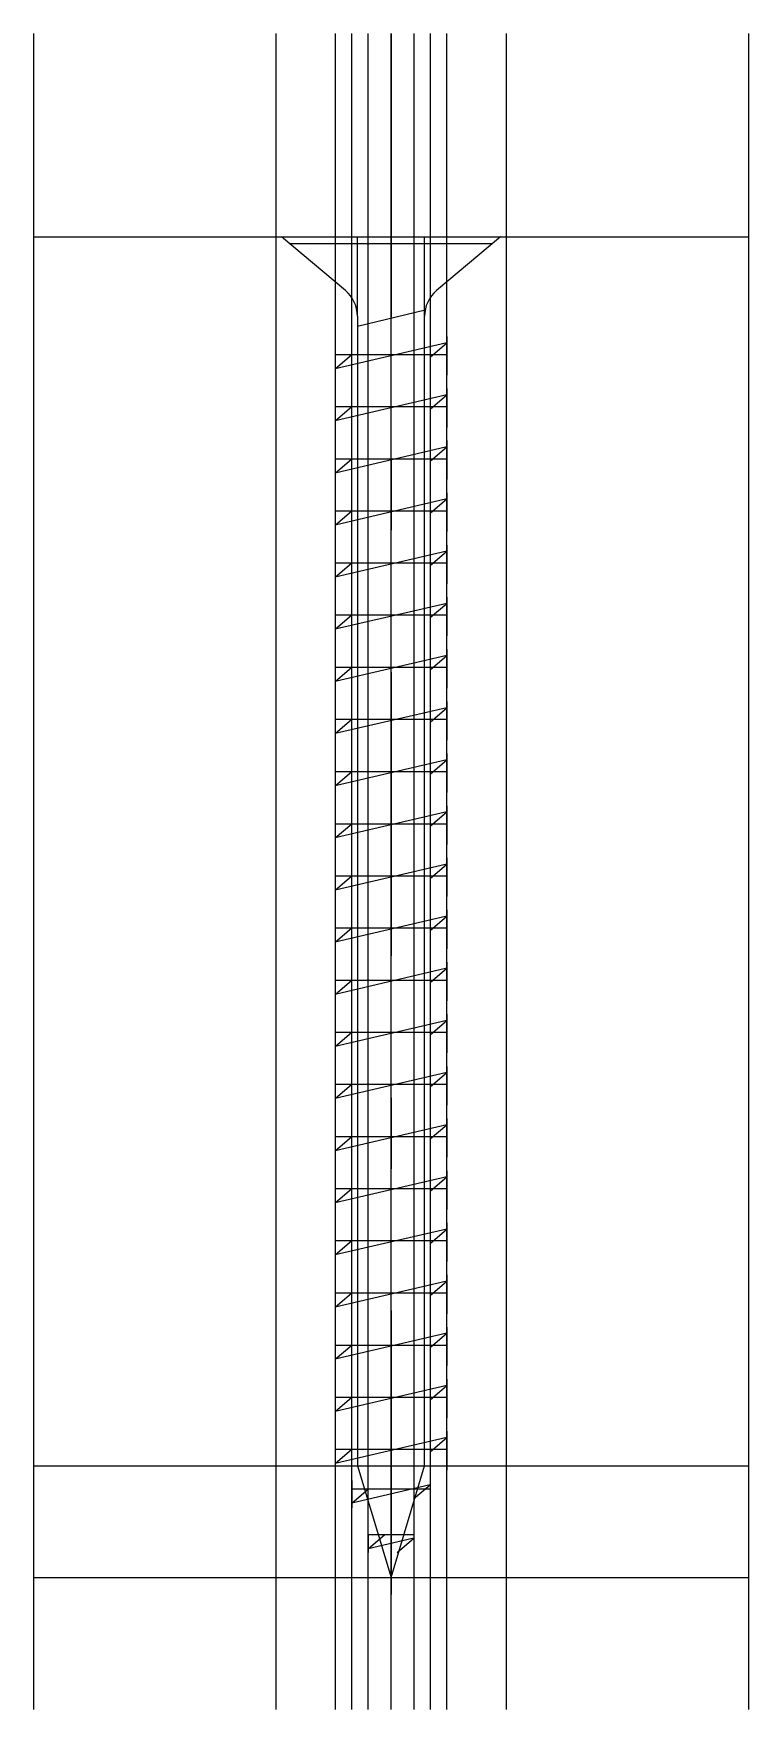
# Model space of a CAD drawing. Extents: x -16 to 16, y -65.9 to 9.1.
import ezdxf

# ---------------------------------------------------------------- set-up
doc = ezdxf.new("R2010")
doc.units = 0
doc.linetypes.add('CENTER', pattern=[28.575, 12.7, -6.35, 3.175, -6.35])
doc.layers.get('0').update_dxf_attribs({"linetype": 'CONTINUOUS'})

msp = doc.modelspace()

# ---------------------------------------------------------------- linework, layer by layer
at = {"linetype": 'CONTINUOUS'}
for p, q in [((-16, 9.1), (-16, -65.9)), ((-5.15, 9.1), (-5.15, -65.9)), ((-2.5, 9.1), (-2.5, -65.9)), ((-1.76, -65.9), (-1.76, 9.1)), ((-1.02, -65.9), (-1.02, 9.1)), ((0, -65.9), (0, 9.1)), ((1.02, 9.1), (1.02, -65.9)), ((1.76, 9.1), (1.76, -65.9)), ((2.5, -65.9), (2.5, 9.1)), ((5.15, 9.1), (5.15, -65.9)), ((16, 9.1), (16, -65.9)), ((-16, 0), (16, 0)), ((-4.9, 0), (4.9, 0)), ((-2.04, -2.4), (-4.9, 0)), ((-1.5, -3.55), (-1.5, 0)), ((1.5, -3.55), (1.5, 0)), ((4.9, 0), (2.04, -2.4)), ((-4.54, -0.3), (4.54, -0.3)), ((-1.5, -4), (1.53, -3.26)), ((-1.5, -3.55), (-1.5, -55)), ((1.5, -55), (1.5, -3.55)), ((-2.5, -4.46), (-2.5, -6.19)), ((0, -6.19), (0, -4.46)), ((2.5, -4.46), (2.5, -6.19)), ((2.5, -4.74), (-2.5, -5.9)), ((1.75, -5.38), (2.5, -4.74)), ((-2.5, -5.26), (2.5, -5.26)), ((-2.5, -5.9), (-1.75, -5.26)), ((-2.5, -6.79), (-2.5, -8.53)), ((2.5, -7.07), (-2.5, -8.23)), ((0, -8.53), (0, -6.79)), ((1.75, -7.71), (2.5, -7.07)), ((2.5, -6.79), (2.5, -8.53)), ((-2.5, -7.59), (2.5, -7.59)), ((-2.5, -8.23), (-1.75, -7.59)), ((-2.5, -9.12), (-2.5, -10.86)), ((2.5, -9.4), (-2.5, -10.57)), ((0, -10.86), (0, -9.12)), ((1.75, -10.04), (2.5, -9.4)), ((2.5, -9.12), (2.5, -10.86)), ((-2.5, -9.93), (2.5, -9.93)), ((-2.5, -10.57), (-1.75, -9.93)), ((-2.5, -11.46), (-2.5, -13.19)), ((2.5, -11.73), (-2.5, -12.9)), ((0, -13.19), (0, -11.46)), ((1.75, -12.37), (2.5, -11.73)), ((2.5, -11.46), (2.5, -13.19)), ((-2.5, -12.26), (2.5, -12.26)), ((-2.5, -12.9), (-1.75, -12.26)), ((-2.5, -13.79), (-2.5, -15.53)), ((2.5, -14.07), (-2.5, -15.23)), ((0, -15.53), (0, -13.79)), ((1.75, -14.71), (2.5, -14.07)), ((2.5, -13.79), (2.5, -15.53)), ((-2.5, -14.59), (2.5, -14.59)), ((-2.5, -15.23), (-1.75, -14.59)), ((-2.5, -16.12), (-2.5, -17.86)), ((2.5, -16.4), (-2.5, -17.56)), ((0, -17.86), (0, -16.12)), ((1.75, -17.04), (2.5, -16.4)), ((2.5, -16.12), (2.5, -17.86)), ((-2.5, -16.92), (2.5, -16.92)), ((-2.5, -17.56), (-1.75, -16.92)), ((-2.5, -18.46), (-2.5, -20.19)), ((2.5, -18.73), (-2.5, -19.9)), ((0, -20.19), (0, -18.46)), ((1.75, -19.37), (2.5, -18.73)), ((2.5, -18.46), (2.5, -20.19)), ((-2.5, -19.26), (2.5, -19.26)), ((-2.5, -19.9), (-1.75, -19.26)), ((-2.5, -20.79), (-2.5, -22.52)), ((0, -22.52), (0, -20.79)), ((2.5, -20.79), (2.5, -22.52)), ((2.5, -21.07), (-2.5, -22.23)), ((-2.5, -21.59), (2.5, -21.59)), ((-2.5, -22.23), (-1.75, -21.59)), ((1.75, -21.71), (2.5, -21.07)), ((-2.5, -23.12), (-2.5, -24.86)), ((0, -24.86), (0, -23.12)), ((2.5, -23.12), (2.5, -24.86)), ((2.5, -23.4), (-2.5, -24.56)), ((-2.5, -23.92), (2.5, -23.92)), ((-2.5, -24.56), (-1.75, -23.92)), ((1.75, -24.04), (2.5, -23.4)), ((-2.5, -25.46), (-2.5, -27.19)), ((0, -27.19), (0, -25.46)), ((2.5, -25.46), (2.5, -27.19)), ((2.5, -25.73), (-2.5, -26.9)), ((1.75, -26.37), (2.5, -25.73)), ((-2.5, -26.26), (2.5, -26.26)), ((-2.5, -26.9), (-1.75, -26.26)), ((-2.5, -27.79), (-2.5, -29.52)), ((2.5, -28.07), (-2.5, -29.23)), ((0, -29.52), (0, -27.79)), ((1.75, -28.71), (2.5, -28.07)), ((2.5, -27.79), (2.5, -29.52)), ((-2.5, -28.59), (2.5, -28.59)), ((-2.5, -29.23), (-1.75, -28.59)), ((-2.5, -30.12), (-2.5, -31.86)), ((2.5, -30.4), (-2.5, -31.56)), ((0, -31.86), (0, -30.12)), ((1.75, -31.04), (2.5, -30.4)), ((2.5, -30.12), (2.5, -31.86)), ((-2.5, -30.92), (2.5, -30.92)), ((-2.5, -31.56), (-1.75, -30.92)), ((-2.5, -32.46), (-2.5, -34.19)), ((2.5, -32.73), (-2.5, -33.9)), ((0, -34.19), (0, -32.46)), ((1.75, -33.37), (2.5, -32.73)), ((2.5, -32.46), (2.5, -34.19)), ((-2.5, -33.26), (2.5, -33.26)), ((-2.5, -33.9), (-1.75, -33.26)), ((-2.5, -34.79), (-2.5, -36.52)), ((2.5, -35.07), (-2.5, -36.23)), ((0, -36.52), (0, -34.79)), ((1.75, -35.71), (2.5, -35.07)), ((2.5, -34.79), (2.5, -36.52)), ((-2.5, -35.59), (2.5, -35.59)), ((-2.5, -36.23), (-1.75, -35.59)), ((-2.5, -37.12), (-2.5, -38.86)), ((2.5, -37.4), (-2.5, -38.56)), ((0, -38.86), (0, -37.12)), ((1.75, -38.04), (2.5, -37.4)), ((2.5, -37.12), (2.5, -38.86)), ((-2.5, -37.92), (2.5, -37.92)), ((-2.5, -38.56), (-1.75, -37.92)), ((-2.5, -39.45), (-2.5, -41.19)), ((2.5, -39.73), (-2.5, -40.9)), ((0, -41.19), (0, -39.45)), ((1.75, -40.37), (2.5, -39.73)), ((2.5, -39.45), (2.5, -41.19)), ((-2.5, -40.26), (2.5, -40.26)), ((-2.5, -40.9), (-1.75, -40.26)), ((-2.5, -41.79), (-2.5, -43.52)), ((0, -43.52), (0, -41.79)), ((2.5, -41.79), (2.5, -43.52)), ((2.5, -42.06), (-2.5, -43.23)), ((-2.5, -42.59), (2.5, -42.59)), ((-2.5, -43.23), (-1.75, -42.59)), ((1.75, -42.7), (2.5, -42.06)), ((-2.5, -44.12), (-2.5, -45.86)), ((0, -45.86), (0, -44.12)), ((2.5, -44.12), (2.5, -45.86)), ((2.5, -44.4), (-2.5, -45.56)), ((-2.5, -44.92), (2.5, -44.92)), ((-2.5, -45.56), (-1.75, -44.92)), ((1.75, -45.04), (2.5, -44.4)), ((-2.5, -46.45), (-2.5, -48.19)), ((0, -48.19), (0, -46.45)), ((2.5, -46.45), (2.5, -48.19)), ((2.5, -46.73), (-2.5, -47.89)), ((-2.5, -47.25), (2.5, -47.25)), ((-2.5, -47.89), (-1.75, -47.25)), ((1.75, -47.37), (2.5, -46.73)), ((-2.5, -48.79), (-2.5, -50.52)), ((2.5, -49.06), (-2.5, -50.23)), ((0, -50.52), (0, -48.79)), ((1.75, -49.7), (2.5, -49.06)), ((2.5, -48.79), (2.5, -50.52)), ((-2.5, -49.59), (2.5, -49.59)), ((-2.5, -50.23), (-1.75, -49.59)), ((-2.5, -51.12), (-2.5, -52.85)), ((2.5, -51.4), (-2.5, -52.56)), ((0, -52.85), (0, -51.12)), ((1.75, -52.04), (2.5, -51.4)), ((2.5, -51.12), (2.5, -52.85)), ((-2.5, -51.92), (2.5, -51.92)), ((-2.5, -52.56), (-1.75, -51.92)), ((-2.5, -53.45), (-2.5, -55.19)), ((2.5, -53.73), (-2.5, -54.89)), ((0, -55.19), (0, -53.45)), ((1.75, -54.37), (2.5, -53.73)), ((2.5, -53.45), (2.5, -55.19)), ((-2.5, -54.25), (2.5, -54.25)), ((-2.5, -54.89), (-1.75, -54.25)), ((-16, -55), (16, -55)), ((-1.5, -55), (0, -60)), ((0, -60), (1.5, -55)), ((-1.76, -55.65), (-1.76, -56.87)), ((1.76, -55.84), (-1.76, -56.66)), ((-1.76, -56.02), (1.76, -56.02)), ((-1.76, -56.66), (-1.01, -56.02)), ((0, -56.87), (0, -55.65)), ((1.01, -56.48), (1.76, -55.84)), ((1.76, -55.65), (1.76, -56.87)), ((-1.02, -58.07), (-1.02, -58.87)), ((-1.02, -58.07), (1.02, -58.07)), ((-1.02, -58.71), (-0.27, -58.07)), ((1.02, -58.23), (-1.02, -58.71)), ((0, -58.87), (0, -58.07)), ((0.27, -58.87), (1.02, -58.23)), ((1.02, -58.07), (1.02, -58.87)), ((-16, -60), (16, -60))]:
    msp.add_line(p, q, dxfattribs=at)
at = {"linetype": 'CENTER'}
msp.add_line((0, 9.1), (0, -65.9), dxfattribs=at)
at = {"linetype": 'CONTINUOUS'}
for centre, start, end in [((-3, -3.553), 0.09794, 50.20829), ((3, -3.553), 129.79171, 179.90206)]:
    msp.add_arc(centre, 1.5, start, end, dxfattribs=at)

doc.saveas('drawing.dxf')
